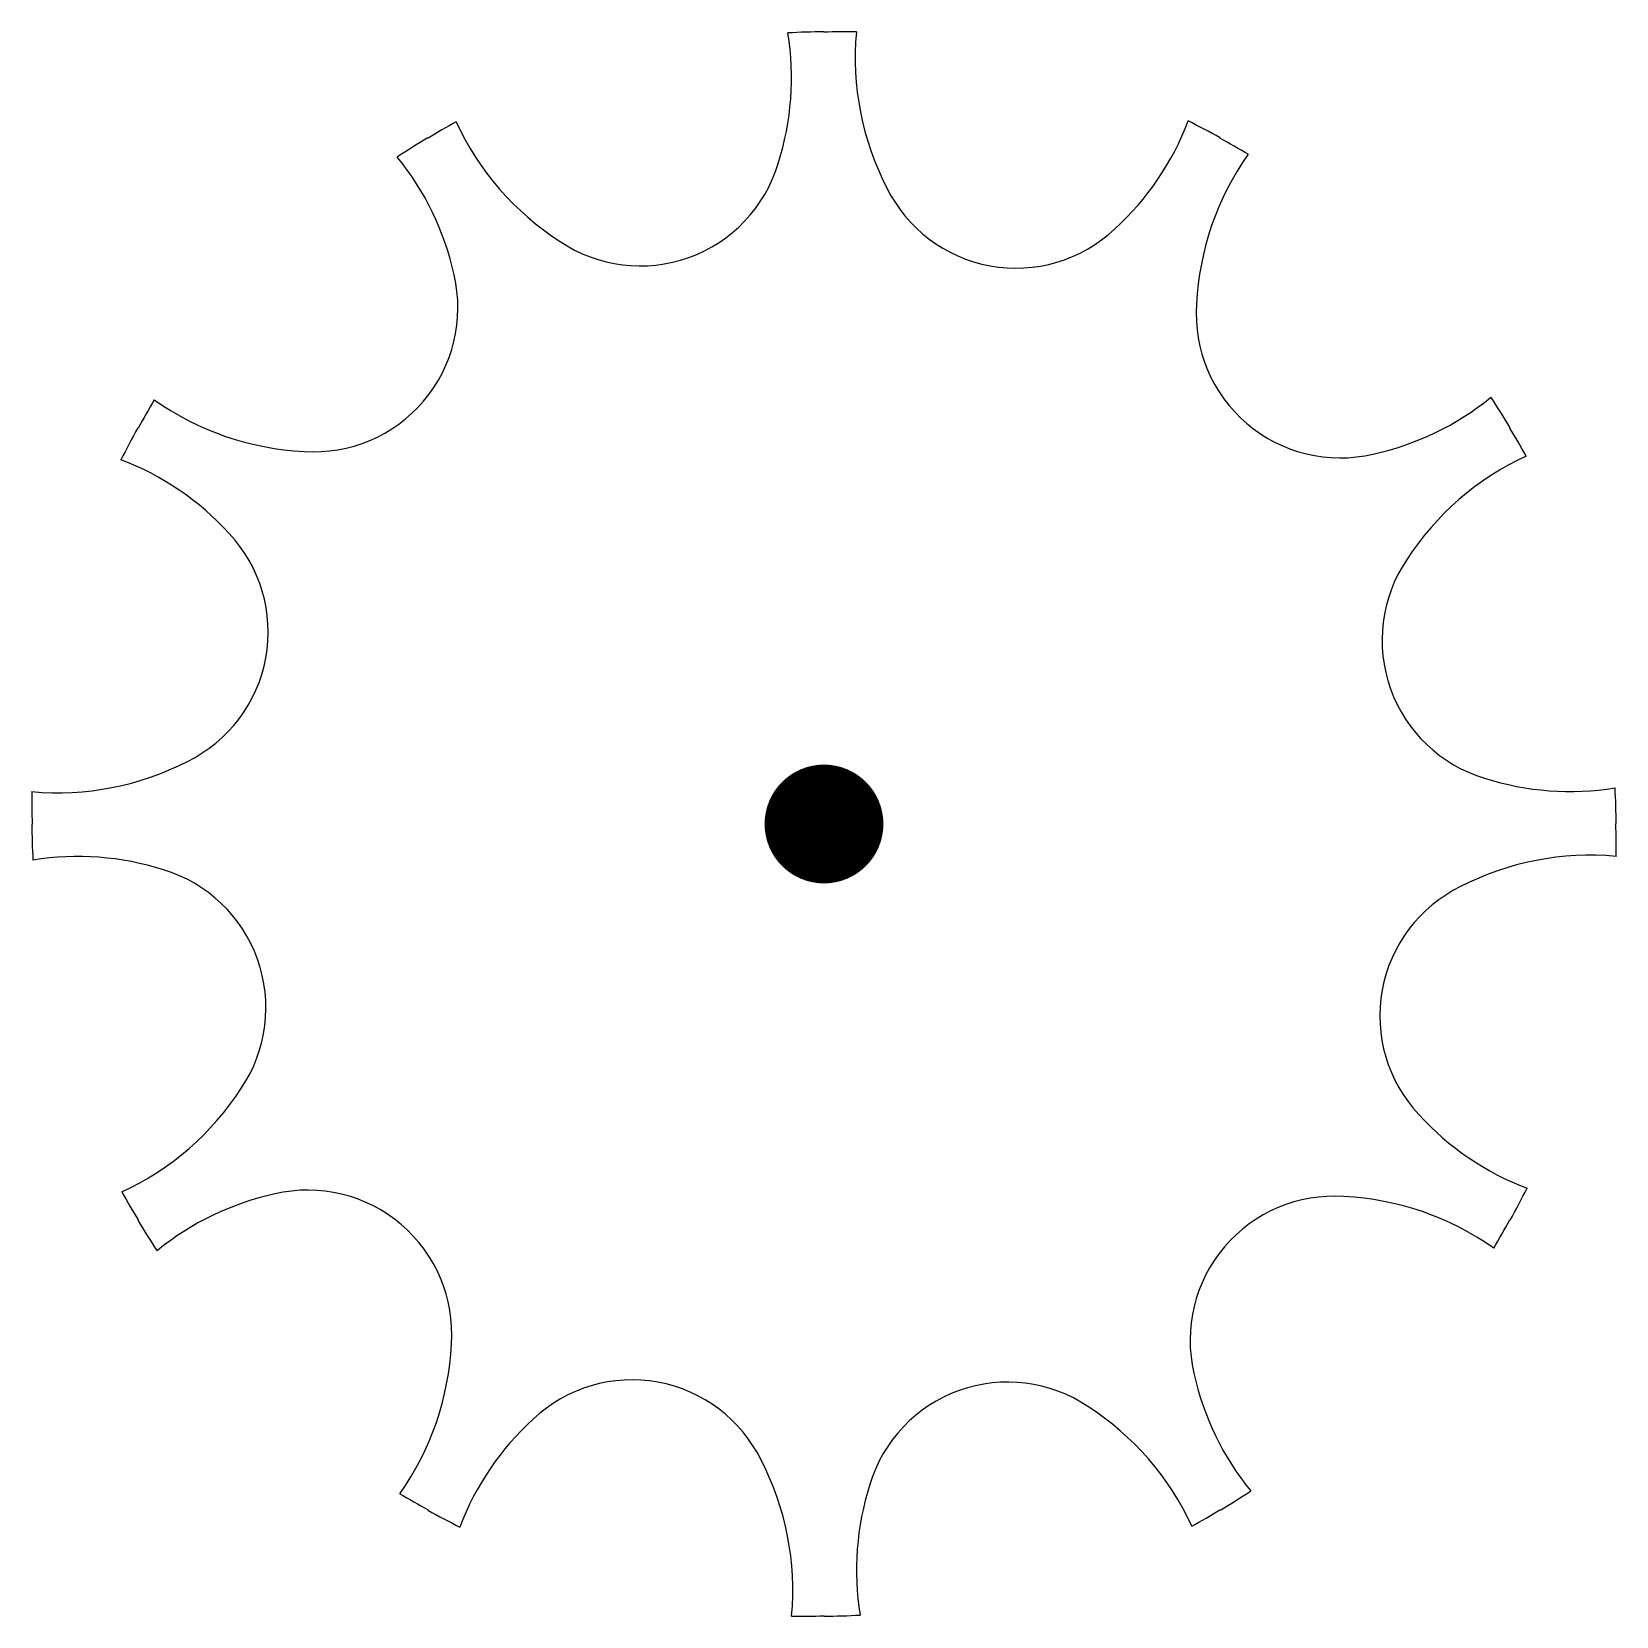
# Model space of a CAD drawing. Extents: x -1 to 1, y -1 to 1.
import ezdxf

# ---------------------------------------------------------------- set-up
doc = ezdxf.new("R2010")
doc.units = 0
doc.header["$LTSCALE"] = 0.01
doc.header["$MEASUREMENT"] = 0
doc.layers.get('0').update_dxf_attribs({"lineweight": 20})

msp = doc.modelspace()

# ---------------------------------------------------------------- linework, layer by layer
at = {"color": 0, "linetype": 'ByBlock', "lineweight": -2}
for points in [[(-0.4621, 0.8819, 0.142678), (-0.3316, 0.7318, 0.505187), (-0.0576, 0.8297, 0.11824), (-0.0454, 0.9936, 0.12218)], [(0.0407, 0.9949, 0.142678), (0.0787, 0.7995, 0.505187), (0.365, 0.7473, 0.11824), (0.4575, 0.8832, 0.12218)], [(-0.8412, 0.5327, 0.142678), (-0.6531, 0.468, 0.505187), (-0.4647, 0.6898, 0.11824), (-0.5361, 0.8378, 0.12218)], [(0.5327, 0.8412, 0.142678), (0.468, 0.6531, 0.505187), (0.6898, 0.4647, 0.11824), (0.8378, 0.5361, 0.12218)], [(0.8819, 0.4621, 0.142678), (0.7318, 0.3316, 0.505187), (0.8297, 0.0576, 0.11824), (0.9936, 0.0454, 0.12218)], [(-0.9949, 0.0407, 0.142678), (-0.7995, 0.0787, 0.505187), (-0.7473, 0.365, 0.11824), (-0.8832, 0.4575, 0.12218)], [(0.9949, -0.0407, 0.142678), (0.7995, -0.0787, 0.505187), (0.7473, -0.365, 0.11824), (0.8832, -0.4575, 0.12218)], [(-0.8819, -0.4621, 0.142678), (-0.7318, -0.3316, 0.505187), (-0.8297, -0.0576, 0.11824), (-0.9936, -0.0454, 0.12218)], [(-0.5327, -0.8412, 0.142678), (-0.468, -0.6531, 0.505187), (-0.6898, -0.4647, 0.11824), (-0.8378, -0.5361, 0.12218)], [(0.8412, -0.5327, 0.142678), (0.6531, -0.468, 0.505187), (0.4647, -0.6898, 0.11824), (0.5361, -0.8378, 0.12218)], [(-0.0407, -0.9949, 0.142678), (-0.0787, -0.7995, 0.505187), (-0.365, -0.7473, 0.11824), (-0.4575, -0.8832, 0.12218)], [(0.4621, -0.8819, 0.142678), (0.3316, -0.7318, 0.505187), (0.0576, -0.8297, 0.11824), (0.0454, -0.9936, 0.12218)]]:
    msp.add_lwpolyline(points, format="xyb", dxfattribs=at)
at = {"color": 0, "linetype": 'ByBlock', "lineweight": -2, "const_width": 0.0747}
msp.add_lwpolyline([(-0.0373, 0, 1), (0.0373, 0, 1)], format="xyb", close=True, dxfattribs=at)
at = {"color": 0, "linetype": 'ByBlock', "lineweight": -2}
for centre, radius, start, end in [((0.0147, -0.0548), 1.0501, 90.8056, 93.2798), ((0.0248, -0.1286), 1.1236, 89.1872, 91.2666), ((0.0858, -0.099), 1.1236, 119.1872, 121.2666), ((-0.0147, -0.0548), 1.0501, 60.8056, 63.2798), ((0.0401, -0.0401), 1.0501, 120.8056, 123.2798), ((-0.0428, -0.1238), 1.1236, 59.1872, 61.2666), ((0.1238, -0.0428), 1.1236, 149.1872, 151.2666), ((-0.0401, -0.0401), 1.0501, 30.8056, 33.2798), ((0.0548, -0.0147), 1.0501, 150.8056, 153.2798), ((-0.099, -0.0858), 1.1236, 29.1872, 31.2666), ((0.1286, 0.0248), 1.1236, 179.1872, 181.2666), ((-0.0548, -0.0147), 1.0501, 0.8056, 3.2798), ((-0.1286, -0.0248), 1.1236, 359.1872, 1.2666), ((0.0548, 0.0147), 1.0501, 180.8056, 183.2798), ((-0.0548, 0.0147), 1.0501, 330.8056, 333.2798), ((0.099, 0.0858), 1.1236, 209.1872, 211.2666), ((-0.1238, 0.0428), 1.1236, 329.1872, 331.2666), ((0.0401, 0.0401), 1.0501, 210.8056, 213.2798), ((0.0428, 0.1238), 1.1236, 239.1872, 241.2666), ((-0.0401, 0.0401), 1.0501, 300.8056, 303.2798), ((0.0147, 0.0548), 1.0501, 240.8056, 243.2798), ((-0.0858, 0.099), 1.1236, 299.1872, 301.2666), ((-0.0248, 0.1286), 1.1236, 269.1872, 271.2666), ((-0.0147, 0.0548), 1.0501, 270.8056, 273.2798)]:
    msp.add_arc(centre, radius, start, end, dxfattribs=at)

doc.saveas('drawing.dxf')
